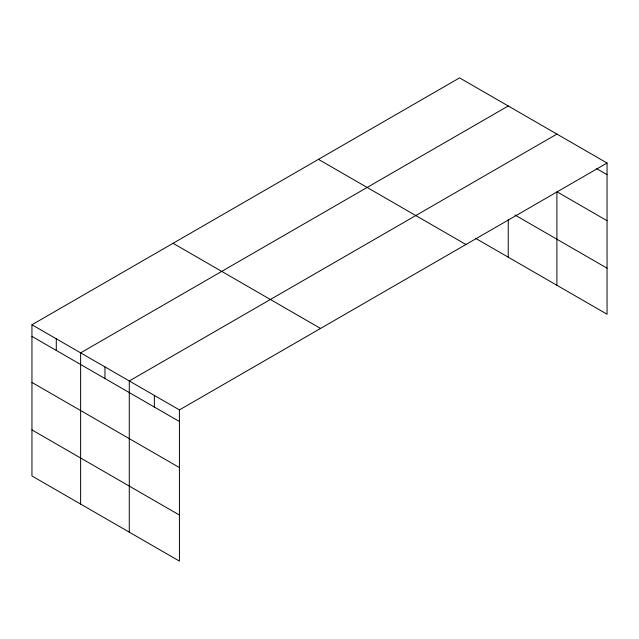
<?xml version="1.0" encoding="UTF-8"?>
<svg xmlns="http://www.w3.org/2000/svg" width="639" height="639" viewBox="0 0 639 639"><rect width="100%" height="100%" fill="white"/><g stroke="black" fill="none" stroke-linecap="round" stroke-linejoin="round"><path stroke-width="0.96" d="M607.05 163.033L179.431 409.911L179.431 561.122L31.95 475.967L31.95 324.764L459.569 77.878L607.05 163.033L607.05 314.236L475.512 238.291M508.237 105.978L80.618 352.864L80.618 504.067M556.904 134.078L129.286 380.964L129.286 532.167M596.674 168.656L607.05 174.647M607.05 220.711L556.904 191.756L556.904 285.29M514.946 215L607.05 268.172M318.454 159.351L465.935 244.497M173.065 243.291L320.546 328.438M31.95 324.764L179.431 409.911M31.95 336.378L179.431 421.524M31.95 382.441L179.431 467.588M31.95 429.903L179.431 515.05M508.237 219.76L508.237 257.19M154.358 395.437L154.358 407.051M104.956 366.914L104.956 378.528M56.288 338.814L56.288 350.428"/></g></svg>
